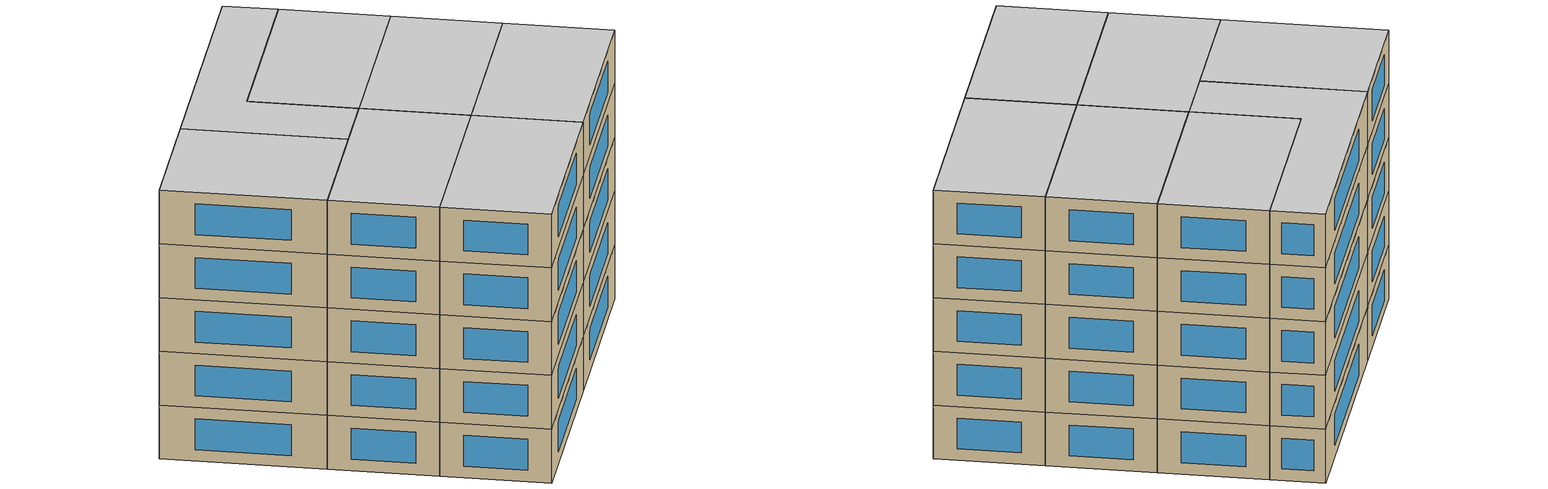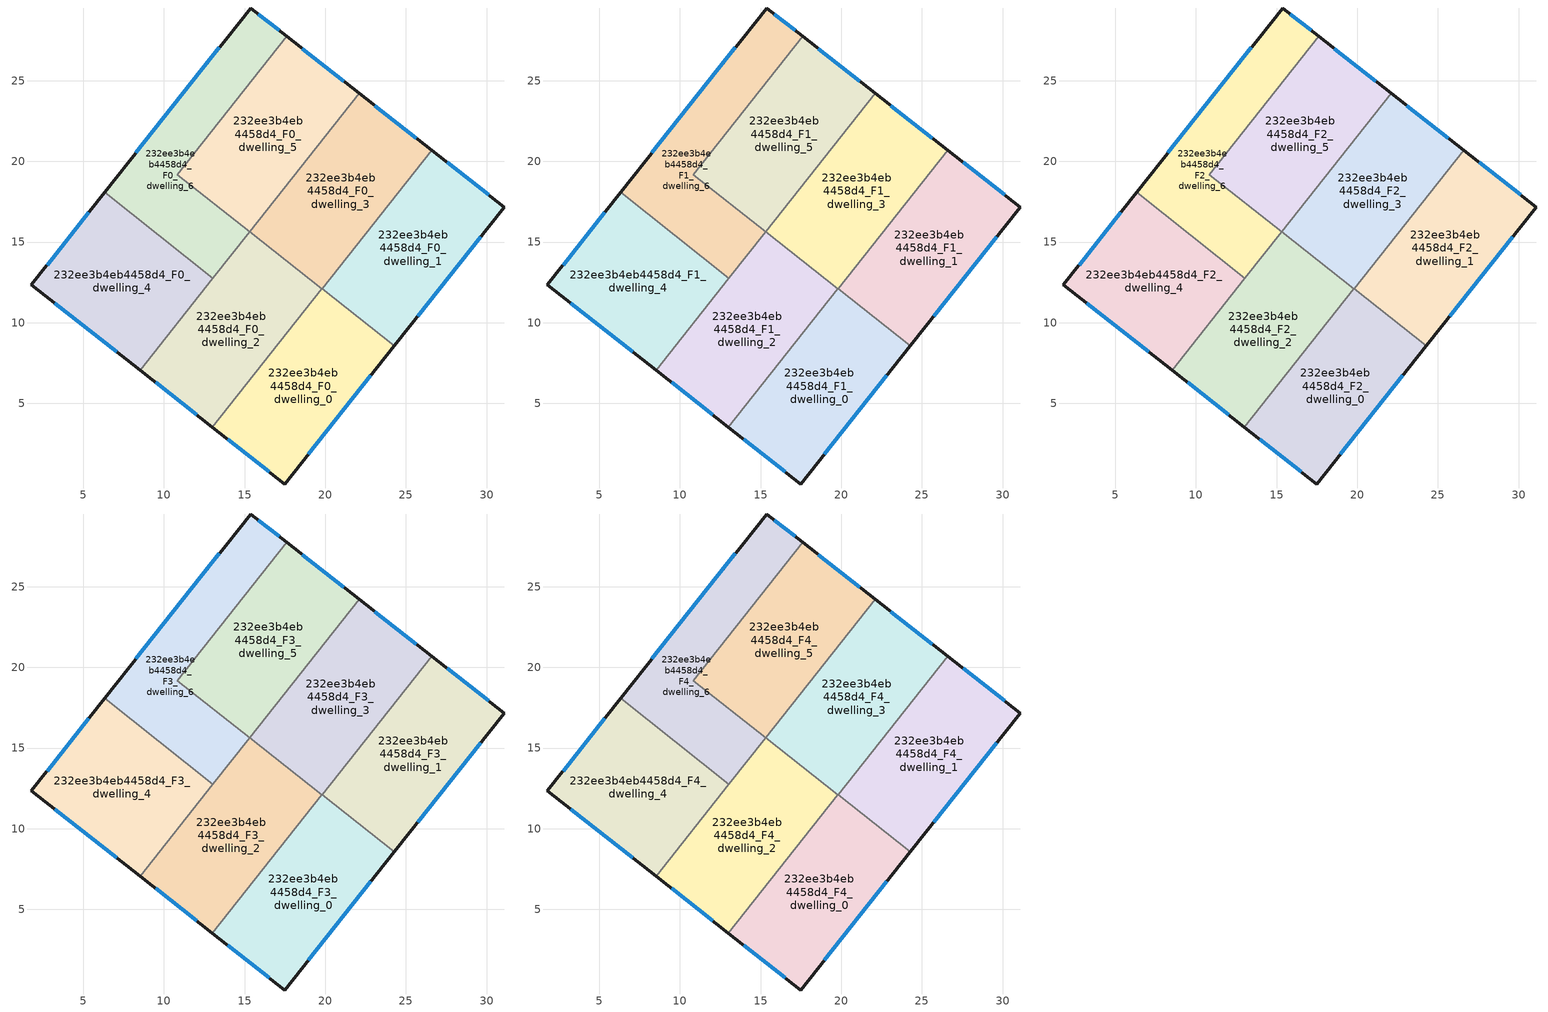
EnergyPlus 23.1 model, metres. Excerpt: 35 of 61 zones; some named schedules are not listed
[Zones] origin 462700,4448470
232ee3b4eb4458d4_F0_dwelling_0
 floor ground (EU_floor_Construction): 24.28,8.57 17.5,0 13.01,3.53 19.81,12.12 z0
 wall outside (EU_wall_Construction): 13.01,3.53 17.5,0 24.28,8.57 z0:3
 wall to 232ee3b4eb4458d4_F0_dwelling_1 (EU_wall_Construction): 24.28,8.57 19.81,12.12 z0:3
 wall to 232ee3b4eb4458d4_F0_dwelling_2 (EU_wall_Construction): 19.8,12.1 13.01,3.53 z0:3
 wall to 232ee3b4eb4458d4_F0_dwelling_3 (EU_wall_Construction): 19.81,12.12 19.8,12.1 z0:3
 window (EU_Window_Construction): 18.95,1.84 22.83,6.74 / 13.97,2.77 16.53,0.76 z0.64:2.36
232ee3b4eb4458d4_F0_dwelling_1
 floor ground (EU_floor_Construction): 31.08,17.16 24.28,8.57 19.81,12.12 26.6,20.69 z0
 wall outside (EU_wall_Construction): 24.28,8.57 31.08,17.16 26.6,20.69 z0:3
 wall to 232ee3b4eb4458d4_F0_dwelling_3 (EU_wall_Construction): 26.6,20.69 19.81,12.12 z0:3
 window (EU_Window_Construction): 25.74,10.41 29.63,15.32 / 30.12,17.92 27.56,19.93 z0.64:2.36
232ee3b4eb4458d4_F0_dwelling_2
 floor ground (EU_floor_Construction): 19.8,12.1 13.01,3.53 8.52,7.05 15.32,15.64 z0
 wall outside (EU_wall_Construction): 8.52,7.05 13.01,3.53 z0:3
 wall to 232ee3b4eb4458d4_F0_dwelling_3 (EU_wall_Construction): 19.8,12.1 15.32,15.64 z0:3
 wall to 232ee3b4eb4458d4_F0_dwelling_4 (EU_wall_Construction): 13.04,12.76 8.52,7.05 z0:3
 wall to 232ee3b4eb4458d4_F0_dwelling_6 (EU_wall_Construction): 15.31,15.63 13.04,12.76 z0:3
 wall to 232ee3b4eb4458d4_F0_dwelling_5 (EU_wall_Construction): 15.32,15.64 15.31,15.63 z0:3
 window (EU_Window_Construction): 9.48,6.3 12.05,4.28 z0.64:2.36
232ee3b4eb4458d4_F0_dwelling_3
 floor ground (EU_floor_Construction): 26.6,20.69 19.8,12.1 15.32,15.64 22.11,24.21 z0
 wall outside (EU_wall_Construction): 26.6,20.69 22.11,24.21 z0:3
 wall to 232ee3b4eb4458d4_F0_dwelling_5 (EU_wall_Construction): 22.11,24.21 15.32,15.64 z0:3
 window (EU_Window_Construction): 25.63,21.44 23.07,23.46 z0.64:2.36
232ee3b4eb4458d4_F0_dwelling_4
 floor ground (EU_floor_Construction): 13.04,12.76 8.52,7.05 1.79,12.34 6.33,18.08 z0
 wall outside (EU_wall_Construction): 6.33,18.08 1.79,12.34 8.52,7.05 z0:3
 wall to 232ee3b4eb4458d4_F0_dwelling_6 (EU_wall_Construction): 13.04,12.76 6.33,18.08 z0:3
 window (EU_Window_Construction): 5.36,16.85 2.76,13.57 / 3.23,11.21 7.08,8.19 z0.64:2.36
232ee3b4eb4458d4_F0_dwelling_5
 floor ground (EU_floor_Construction): 22.11,24.21 15.31,15.63 10.84,19.17 17.62,27.74 z0
 wall outside (EU_wall_Construction): 22.11,24.21 17.62,27.74 z0:3
 wall to 232ee3b4eb4458d4_F0_dwelling_6 (EU_wall_Construction): 17.62,27.74 10.84,19.17 15.31,15.63 z0:3
 window (EU_Window_Construction): 21.15,24.97 18.58,26.99 z0.64:2.36
232ee3b4eb4458d4_F0_dwelling_6
 floor ground (EU_floor_Construction): 17.62,27.74 10.84,19.17 15.31,15.63 13.04,12.76 6.33,18.08 15.38,29.5 z0
 wall outside (EU_wall_Construction): 17.62,27.74 15.38,29.5 6.33,18.08 z0:3
 window (EU_Window_Construction): 13.44,27.06 8.27,20.52 / 17.14,28.12 15.86,29.13 z0.64:2.36
232ee3b4eb4458d4_F1_dwelling_0
 floor to 232ee3b4eb4458d4_F0_dwelling_0 (EU_floor_Construction): 24.28,8.57 17.5,0 13.01,3.53 19.81,12.12 z3
 wall outside (EU_wall_Construction): 13.01,3.53 17.5,0 24.28,8.57 z3:6
 wall to 232ee3b4eb4458d4_F1_dwelling_1 (EU_wall_Construction): 24.28,8.57 19.81,12.12 z3:6
 wall to 232ee3b4eb4458d4_F1_dwelling_2 (EU_wall_Construction): 19.8,12.1 13.01,3.53 z3:6
 wall to 232ee3b4eb4458d4_F1_dwelling_3 (EU_wall_Construction): 19.81,12.12 19.8,12.1 z3:6
 window (EU_Window_Construction): 18.95,1.84 22.83,6.74 / 13.97,2.77 16.53,0.76 z3.64:5.36
232ee3b4eb4458d4_F1_dwelling_1
 floor to 232ee3b4eb4458d4_F0_dwelling_1 (EU_floor_Construction): 31.08,17.16 24.28,8.57 19.81,12.12 26.6,20.69 z3
 wall outside (EU_wall_Construction): 24.28,8.57 31.08,17.16 26.6,20.69 z3:6
 wall to 232ee3b4eb4458d4_F1_dwelling_3 (EU_wall_Construction): 26.6,20.69 19.81,12.12 z3:6
 window (EU_Window_Construction): 25.74,10.41 29.63,15.32 / 30.12,17.92 27.56,19.93 z3.64:5.36
232ee3b4eb4458d4_F1_dwelling_2
 floor to 232ee3b4eb4458d4_F0_dwelling_2 (EU_floor_Construction): 19.8,12.1 13.01,3.53 8.52,7.05 15.32,15.64 z3
 wall outside (EU_wall_Construction): 8.52,7.05 13.01,3.53 z3:6
 wall to 232ee3b4eb4458d4_F1_dwelling_3 (EU_wall_Construction): 19.8,12.1 15.32,15.64 z3:6
 wall to 232ee3b4eb4458d4_F1_dwelling_4 (EU_wall_Construction): 13.04,12.76 8.52,7.05 z3:6
 wall to 232ee3b4eb4458d4_F1_dwelling_6 (EU_wall_Construction): 15.31,15.63 13.04,12.76 z3:6
 wall to 232ee3b4eb4458d4_F1_dwelling_5 (EU_wall_Construction): 15.32,15.64 15.31,15.63 z3:6
 window (EU_Window_Construction): 9.48,6.3 12.05,4.28 z3.64:5.36
232ee3b4eb4458d4_F1_dwelling_3
 floor to 232ee3b4eb4458d4_F0_dwelling_3 (EU_floor_Construction): 26.6,20.69 19.8,12.1 15.32,15.64 22.11,24.21 z3
 wall outside (EU_wall_Construction): 26.6,20.69 22.11,24.21 z3:6
 wall to 232ee3b4eb4458d4_F1_dwelling_5 (EU_wall_Construction): 22.11,24.21 15.32,15.64 z3:6
 window (EU_Window_Construction): 25.63,21.44 23.07,23.46 z3.64:5.36
232ee3b4eb4458d4_F1_dwelling_4
 floor to 232ee3b4eb4458d4_F0_dwelling_4 (EU_floor_Construction): 13.04,12.76 8.52,7.05 1.79,12.34 6.33,18.08 z3
 wall outside (EU_wall_Construction): 6.33,18.08 1.79,12.34 8.52,7.05 z3:6
 wall to 232ee3b4eb4458d4_F1_dwelling_6 (EU_wall_Construction): 13.04,12.76 6.33,18.08 z3:6
 window (EU_Window_Construction): 5.36,16.85 2.76,13.57 / 3.23,11.21 7.08,8.19 z3.64:5.36
232ee3b4eb4458d4_F1_dwelling_5
 floor to 232ee3b4eb4458d4_F0_dwelling_5 (EU_floor_Construction): 22.11,24.21 15.31,15.63 10.84,19.17 17.62,27.74 z3
 wall outside (EU_wall_Construction): 22.11,24.21 17.62,27.74 z3:6
 wall to 232ee3b4eb4458d4_F1_dwelling_6 (EU_wall_Construction): 17.62,27.74 10.84,19.17 15.31,15.63 z3:6
 window (EU_Window_Construction): 21.15,24.97 18.58,26.99 z3.64:5.36
232ee3b4eb4458d4_F1_dwelling_6
 floor to 232ee3b4eb4458d4_F0_dwelling_6 (EU_floor_Construction): 17.62,27.74 10.84,19.17 15.31,15.63 13.04,12.76 6.33,18.08 15.38,29.5 z3
 wall outside (EU_wall_Construction): 17.62,27.74 15.38,29.5 6.33,18.08 z3:6
 window (EU_Window_Construction): 13.44,27.06 8.27,20.52 / 17.14,28.12 15.86,29.13 z3.64:5.36
232ee3b4eb4458d4_F2_dwelling_0
 floor to 232ee3b4eb4458d4_F1_dwelling_0 (EU_floor_Construction): 24.28,8.57 17.5,0 13.01,3.53 19.81,12.12 z6
 wall outside (EU_wall_Construction): 13.01,3.53 17.5,0 24.28,8.57 z6:9
 wall to 232ee3b4eb4458d4_F2_dwelling_1 (EU_wall_Construction): 24.28,8.57 19.81,12.12 z6:9
 wall to 232ee3b4eb4458d4_F2_dwelling_2 (EU_wall_Construction): 19.8,12.1 13.01,3.53 z6:9
 wall to 232ee3b4eb4458d4_F2_dwelling_3 (EU_wall_Construction): 19.81,12.12 19.8,12.1 z6:9
 window (EU_Window_Construction): 18.95,1.84 22.83,6.74 / 13.97,2.77 16.53,0.76 z6.64:8.36
232ee3b4eb4458d4_F2_dwelling_1
 floor to 232ee3b4eb4458d4_F1_dwelling_1 (EU_floor_Construction): 31.08,17.16 24.28,8.57 19.81,12.12 26.6,20.69 z6
 wall outside (EU_wall_Construction): 24.28,8.57 31.08,17.16 26.6,20.69 z6:9
 wall to 232ee3b4eb4458d4_F2_dwelling_3 (EU_wall_Construction): 26.6,20.69 19.81,12.12 z6:9
 window (EU_Window_Construction): 25.74,10.41 29.63,15.32 / 30.12,17.92 27.56,19.93 z6.64:8.36
232ee3b4eb4458d4_F2_dwelling_2
 floor to 232ee3b4eb4458d4_F1_dwelling_2 (EU_floor_Construction): 19.8,12.1 13.01,3.53 8.52,7.05 15.32,15.64 z6
 wall outside (EU_wall_Construction): 8.52,7.05 13.01,3.53 z6:9
 wall to 232ee3b4eb4458d4_F2_dwelling_3 (EU_wall_Construction): 19.8,12.1 15.32,15.64 z6:9
 wall to 232ee3b4eb4458d4_F2_dwelling_4 (EU_wall_Construction): 13.04,12.76 8.52,7.05 z6:9
 wall to 232ee3b4eb4458d4_F2_dwelling_6 (EU_wall_Construction): 15.31,15.63 13.04,12.76 z6:9
 wall to 232ee3b4eb4458d4_F2_dwelling_5 (EU_wall_Construction): 15.32,15.64 15.31,15.63 z6:9
 window (EU_Window_Construction): 9.48,6.3 12.05,4.28 z6.64:8.36
232ee3b4eb4458d4_F2_dwelling_3
 floor to 232ee3b4eb4458d4_F1_dwelling_3 (EU_floor_Construction): 26.6,20.69 19.8,12.1 15.32,15.64 22.11,24.21 z6
 wall outside (EU_wall_Construction): 26.6,20.69 22.11,24.21 z6:9
 wall to 232ee3b4eb4458d4_F2_dwelling_5 (EU_wall_Construction): 22.11,24.21 15.32,15.64 z6:9
 window (EU_Window_Construction): 25.63,21.44 23.07,23.46 z6.64:8.36
232ee3b4eb4458d4_F2_dwelling_4
 floor to 232ee3b4eb4458d4_F1_dwelling_4 (EU_floor_Construction): 13.04,12.76 8.52,7.05 1.79,12.34 6.33,18.08 z6
 wall outside (EU_wall_Construction): 6.33,18.08 1.79,12.34 8.52,7.05 z6:9
 wall to 232ee3b4eb4458d4_F2_dwelling_6 (EU_wall_Construction): 13.04,12.76 6.33,18.08 z6:9
 window (EU_Window_Construction): 5.36,16.85 2.76,13.57 / 3.23,11.21 7.08,8.19 z6.64:8.36
232ee3b4eb4458d4_F2_dwelling_5
 floor to 232ee3b4eb4458d4_F1_dwelling_5 (EU_floor_Construction): 22.11,24.21 15.31,15.63 10.84,19.17 17.62,27.74 z6
 wall outside (EU_wall_Construction): 22.11,24.21 17.62,27.74 z6:9
 wall to 232ee3b4eb4458d4_F2_dwelling_6 (EU_wall_Construction): 17.62,27.74 10.84,19.17 15.31,15.63 z6:9
 window (EU_Window_Construction): 21.15,24.97 18.58,26.99 z6.64:8.36
232ee3b4eb4458d4_F2_dwelling_6
 floor to 232ee3b4eb4458d4_F1_dwelling_6 (EU_floor_Construction): 17.62,27.74 10.84,19.17 15.31,15.63 13.04,12.76 6.33,18.08 15.38,29.5 z6
 wall outside (EU_wall_Construction): 17.62,27.74 15.38,29.5 6.33,18.08 z6:9
 window (EU_Window_Construction): 13.44,27.06 8.27,20.52 / 17.14,28.12 15.86,29.13 z6.64:8.36
232ee3b4eb4458d4_F3_dwelling_0
 floor to 232ee3b4eb4458d4_F2_dwelling_0 (EU_floor_Construction): 24.28,8.57 17.5,0 13.01,3.53 19.81,12.12 z9
 wall outside (EU_wall_Construction): 13.01,3.53 17.5,0 24.28,8.57 z9:12
 wall to 232ee3b4eb4458d4_F3_dwelling_1 (EU_wall_Construction): 24.28,8.57 19.81,12.12 z9:12
 wall to 232ee3b4eb4458d4_F3_dwelling_2 (EU_wall_Construction): 19.8,12.1 13.01,3.53 z9:12
 wall to 232ee3b4eb4458d4_F3_dwelling_3 (EU_wall_Construction): 19.81,12.12 19.8,12.1 z9:12
 window (EU_Window_Construction): 18.95,1.84 22.83,6.74 / 13.97,2.77 16.53,0.76 z9.64:11.36
232ee3b4eb4458d4_F3_dwelling_1
 floor to 232ee3b4eb4458d4_F2_dwelling_1 (EU_floor_Construction): 31.08,17.16 24.28,8.57 19.81,12.12 26.6,20.69 z9
 wall outside (EU_wall_Construction): 24.28,8.57 31.08,17.16 26.6,20.69 z9:12
 wall to 232ee3b4eb4458d4_F3_dwelling_3 (EU_wall_Construction): 26.6,20.69 19.81,12.12 z9:12
 window (EU_Window_Construction): 25.74,10.41 29.63,15.32 / 30.12,17.92 27.56,19.93 z9.64:11.36
232ee3b4eb4458d4_F3_dwelling_2
 floor to 232ee3b4eb4458d4_F2_dwelling_2 (EU_floor_Construction): 19.8,12.1 13.01,3.53 8.52,7.05 15.32,15.64 z9
 wall outside (EU_wall_Construction): 8.52,7.05 13.01,3.53 z9:12
 wall to 232ee3b4eb4458d4_F3_dwelling_3 (EU_wall_Construction): 19.8,12.1 15.32,15.64 z9:12
 wall to 232ee3b4eb4458d4_F3_dwelling_4 (EU_wall_Construction): 13.04,12.76 8.52,7.05 z9:12
 wall to 232ee3b4eb4458d4_F3_dwelling_6 (EU_wall_Construction): 15.31,15.63 13.04,12.76 z9:12
 wall to 232ee3b4eb4458d4_F3_dwelling_5 (EU_wall_Construction): 15.32,15.64 15.31,15.63 z9:12
 window (EU_Window_Construction): 9.48,6.3 12.05,4.28 z9.64:11.36
232ee3b4eb4458d4_F3_dwelling_3
 floor to 232ee3b4eb4458d4_F2_dwelling_3 (EU_floor_Construction): 26.6,20.69 19.8,12.1 15.32,15.64 22.11,24.21 z9
 wall outside (EU_wall_Construction): 26.6,20.69 22.11,24.21 z9:12
 wall to 232ee3b4eb4458d4_F3_dwelling_5 (EU_wall_Construction): 22.11,24.21 15.32,15.64 z9:12
 window (EU_Window_Construction): 25.63,21.44 23.07,23.46 z9.64:11.36
232ee3b4eb4458d4_F3_dwelling_4
 floor to 232ee3b4eb4458d4_F2_dwelling_4 (EU_floor_Construction): 13.04,12.76 8.52,7.05 1.79,12.34 6.33,18.08 z9
 wall outside (EU_wall_Construction): 6.33,18.08 1.79,12.34 8.52,7.05 z9:12
 wall to 232ee3b4eb4458d4_F3_dwelling_6 (EU_wall_Construction): 13.04,12.76 6.33,18.08 z9:12
 window (EU_Window_Construction): 5.36,16.85 2.76,13.57 / 3.23,11.21 7.08,8.19 z9.64:11.36
232ee3b4eb4458d4_F3_dwelling_5
 floor to 232ee3b4eb4458d4_F2_dwelling_5 (EU_floor_Construction): 22.11,24.21 15.31,15.63 10.84,19.17 17.62,27.74 z9
 wall outside (EU_wall_Construction): 22.11,24.21 17.62,27.74 z9:12
 wall to 232ee3b4eb4458d4_F3_dwelling_6 (EU_wall_Construction): 17.62,27.74 10.84,19.17 15.31,15.63 z9:12
 window (EU_Window_Construction): 21.15,24.97 18.58,26.99 z9.64:11.36
232ee3b4eb4458d4_F3_dwelling_6
 floor to 232ee3b4eb4458d4_F2_dwelling_6 (EU_floor_Construction): 17.62,27.74 10.84,19.17 15.31,15.63 13.04,12.76 6.33,18.08 15.38,29.5 z9
 wall outside (EU_wall_Construction): 17.62,27.74 15.38,29.5 6.33,18.08 z9:12
 window (EU_Window_Construction): 13.44,27.06 8.27,20.52 / 17.14,28.12 15.86,29.13 z9.64:11.36
232ee3b4eb4458d4_F4_dwelling_0
 floor to 232ee3b4eb4458d4_F3_dwelling_0 (EU_floor_Construction): 24.28,8.57 17.5,0 13.01,3.53 19.81,12.12 z12
 wall outside (EU_wall_Construction): 13.01,3.53 17.5,0 24.28,8.57 z12:15
 wall to 232ee3b4eb4458d4_F4_dwelling_1 (EU_wall_Construction): 24.28,8.57 19.81,12.12 z12:15
 wall to 232ee3b4eb4458d4_F4_dwelling_2 (EU_wall_Construction): 19.8,12.1 13.01,3.53 z12:15
 wall to 232ee3b4eb4458d4_F4_dwelling_3 (EU_wall_Construction): 19.81,12.12 19.8,12.1 z12:15
 window (EU_Window_Construction): 18.95,1.84 22.83,6.74 / 13.97,2.77 16.53,0.76 z12.64:14.36
 ceiling to 232ee3b4eb4458d4_F5_dwelling_0 (EU_floor_Construction): 17.5,0 24.28,8.57 19.81,12.12 13.01,3.53 z15
232ee3b4eb4458d4_F4_dwelling_1
 floor to 232ee3b4eb4458d4_F3_dwelling_1 (EU_floor_Construction): 31.08,17.16 24.28,8.57 19.81,12.12 26.6,20.69 z12
 wall outside (EU_wall_Construction): 24.28,8.57 31.08,17.16 26.6,20.69 z12:15
 wall to 232ee3b4eb4458d4_F4_dwelling_3 (EU_wall_Construction): 26.6,20.69 19.81,12.12 z12:15
 window (EU_Window_Construction): 25.74,10.41 29.63,15.32 / 30.12,17.92 27.56,19.93 z12.64:14.36
 ceiling to 232ee3b4eb4458d4_F5_dwelling_1 (EU_floor_Construction): 24.28,8.57 31.08,17.16 26.6,20.69 19.81,12.12 z15
232ee3b4eb4458d4_F4_dwelling_2
 floor to 232ee3b4eb4458d4_F3_dwelling_2 (EU_floor_Construction): 19.8,12.1 13.01,3.53 8.52,7.05 15.32,15.64 z12
 wall outside (EU_wall_Construction): 8.52,7.05 13.01,3.53 z12:15
 wall to 232ee3b4eb4458d4_F4_dwelling_3 (EU_wall_Construction): 19.8,12.1 15.32,15.64 z12:15
 wall to 232ee3b4eb4458d4_F4_dwelling_4 (EU_wall_Construction): 13.04,12.76 8.52,7.05 z12:15
 wall to 232ee3b4eb4458d4_F4_dwelling_6 (EU_wall_Construction): 15.31,15.63 13.04,12.76 z12:15
 wall to 232ee3b4eb4458d4_F4_dwelling_5 (EU_wall_Construction): 15.32,15.64 15.31,15.63 z12:15
 window (EU_Window_Construction): 9.48,6.3 12.05,4.28 z12.64:14.36
 ceiling to 232ee3b4eb4458d4_F5_dwelling_2 (EU_floor_Construction): 13.01,3.53 19.8,12.1 15.32,15.64 8.52,7.05 z15
232ee3b4eb4458d4_F4_dwelling_3
 floor to 232ee3b4eb4458d4_F3_dwelling_3 (EU_floor_Construction): 26.6,20.69 19.8,12.1 15.32,15.64 22.11,24.21 z12
 wall outside (EU_wall_Construction): 26.6,20.69 22.11,24.21 z12:15
 wall to 232ee3b4eb4458d4_F4_dwelling_5 (EU_wall_Construction): 22.11,24.21 15.32,15.64 z12:15
 window (EU_Window_Construction): 25.63,21.44 23.07,23.46 z12.64:14.36
 ceiling to 232ee3b4eb4458d4_F5_dwelling_3 (EU_floor_Construction): 19.8,12.1 26.6,20.69 22.11,24.21 15.32,15.64 z15
232ee3b4eb4458d4_F4_dwelling_4
 floor to 232ee3b4eb4458d4_F3_dwelling_4 (EU_floor_Construction): 13.04,12.76 8.52,7.05 1.79,12.34 6.33,18.08 z12
 wall outside (EU_wall_Construction): 6.33,18.08 1.79,12.34 8.52,7.05 z12:15
 wall to 232ee3b4eb4458d4_F4_dwelling_6 (EU_wall_Construction): 13.04,12.76 6.33,18.08 z12:15
 window (EU_Window_Construction): 5.36,16.85 2.76,13.57 / 3.23,11.21 7.08,8.19 z12.64:14.36
 ceiling to 232ee3b4eb4458d4_F5_dwelling_4 (EU_floor_Construction): 8.52,7.05 13.04,12.76 6.33,18.08 1.79,12.34 z15
232ee3b4eb4458d4_F4_dwelling_5
 floor to 232ee3b4eb4458d4_F3_dwelling_5 (EU_floor_Construction): 22.11,24.21 15.31,15.63 10.84,19.17 17.62,27.74 z12
 wall outside (EU_wall_Construction): 22.11,24.21 17.62,27.74 z12:15
 wall to 232ee3b4eb4458d4_F4_dwelling_6 (EU_wall_Construction): 17.62,27.74 10.84,19.17 15.31,15.63 z12:15
 window (EU_Window_Construction): 21.15,24.97 18.58,26.99 z12.64:14.36
 ceiling to 232ee3b4eb4458d4_F5_dwelling_5 (EU_floor_Construction): 15.31,15.63 22.11,24.21 17.62,27.74 10.84,19.17 z15
232ee3b4eb4458d4_F4_dwelling_6
 floor to 232ee3b4eb4458d4_F3_dwelling_6 (EU_floor_Construction): 17.62,27.74 10.84,19.17 15.31,15.63 13.04,12.76 6.33,18.08 15.38,29.5 z12
 wall outside (EU_wall_Construction): 17.62,27.74 15.38,29.5 6.33,18.08 z12:15
 window (EU_Window_Construction): 13.44,27.06 8.27,20.52 / 17.14,28.12 15.86,29.13 z12.64:14.36
 ceiling to 232ee3b4eb4458d4_F5_dwelling_6 (EU_floor_Construction): 15.31,15.63 10.84,19.17 17.62,27.74 15.38,29.5 6.33,18.08 13.04,12.76 z15
[Building]
EU S2 Campaign: North Axis=0; Terrain=City; Solar Distribution=FullExterior
[Site:Location]
Yerevan-Zvartnots.Intl.AP: Latitude=40.15; Longitude=44.383; Time Zone=4; Elevation=854
[SizingPeriod:WeatherFileDays]
AnnualSizingPeriod: Begin Month=1; Begin Day of Month=1; End Month=12; End Day of Month=31; Day of Week for Start Day=Monday; Use Weather File Daylight Saving Period=No; Use Weather File Rain and Snow Indicators=No
[MATERIAL]
EU_InternalMass_Material: Roughness=MediumRough; Thickness=0.1; Conductivity=1; Density=1800; Specific Heat=900; Thermal Absorptance=0.9; Solar Absorptance=0.7; Visible Absorptance=0.7
[MATERIAL:NOMASS] Roughness=MediumRough; Thermal Absorptance=0.9; Solar Absorptance=0.7; Visible Absorptance=0.7
Name | Thermal Resistance
EU_wall_NoMass | 1.05043
EU_floor_NoMass | 0.478065
[WINDOWMATERIAL:SIMPLEGLAZINGSYSTEM]
EU_Window_SimpleGlazing: UFactor=2.5566; Solar Heat Gain Coefficient=0.75; Visible Transmittance=0.75
[CONSTRUCTION]
EU_wall_Construction: EU_wall_NoMass
EU_floor_Construction: EU_floor_NoMass
EU_Window_Construction: EU_Window_SimpleGlazing
EU_InternalMass_Construction: EU_InternalMass_Material
[ZONE] Type=1; Multiplier=1; Ceiling Height=autocalculate; Floor Area=autocalculate; Part of Total Floor Area=Yes
Name | Volume
232ee3b4eb4458d4_F0_dwelling_0; 232ee3b4eb4458d4_F1_dwelling_0; 232ee3b4eb4458d4_F2_dwelling_0; 232ee3b4eb4458d4_F3_dwelling_0; 232ee3b4eb4458d4_F4_dwelling_0 | 187.353
232ee3b4eb4458d4_F0_dwelling_1; 232ee3b4eb4458d4_F1_dwelling_1; 232ee3b4eb4458d4_F2_dwelling_1; 232ee3b4eb4458d4_F3_dwelling_1; 232ee3b4eb4458d4_F4_dwelling_1; 232ee3b4eb4458d4_F0_dwelling_5; 232ee3b4eb4458d4_F1_dwelling_5; 232ee3b4eb4458d4_F2_dwelling_5; 232ee3b4eb4458d4_F3_dwelling_5; 232ee3b4eb4458d4_F4_dwelling_5 | 187.352
232ee3b4eb4458d4_F0_dwelling_2; 232ee3b4eb4458d4_F1_dwelling_2; 232ee3b4eb4458d4_F2_dwelling_2; 232ee3b4eb4458d4_F3_dwelling_2; 232ee3b4eb4458d4_F4_dwelling_2 | 187.373
232ee3b4eb4458d4_F0_dwelling_3; 232ee3b4eb4458d4_F1_dwelling_3; 232ee3b4eb4458d4_F2_dwelling_3; 232ee3b4eb4458d4_F3_dwelling_3; 232ee3b4eb4458d4_F4_dwelling_3; 232ee3b4eb4458d4_F0_dwelling_4; 232ee3b4eb4458d4_F1_dwelling_4; 232ee3b4eb4458d4_F2_dwelling_4; 232ee3b4eb4458d4_F3_dwelling_4; 232ee3b4eb4458d4_F4_dwelling_4 | 187.374
232ee3b4eb4458d4_F0_dwelling_6; 232ee3b4eb4458d4_F1_dwelling_6; 232ee3b4eb4458d4_F2_dwelling_6; 232ee3b4eb4458d4_F3_dwelling_6; 232ee3b4eb4458d4_F4_dwelling_6 | 187.371
[INTERNALMASS] Construction=EU_InternalMass_Construction
Name | Zone or ZoneList | Surface Area
232ee3b4eb4458d4_F0_dwelling_0_EU_InternalMass | 232ee3b4eb4458d4_F0_dwelling_0 | 62.4518
232ee3b4eb4458d4_F0_dwelling_1_EU_InternalMass | 232ee3b4eb4458d4_F0_dwelling_1 | 62.45
232ee3b4eb4458d4_F0_dwelling_2_EU_InternalMass | 232ee3b4eb4458d4_F0_dwelling_2 | 62.4597
232ee3b4eb4458d4_F0_dwelling_3_EU_InternalMass | 232ee3b4eb4458d4_F0_dwelling_3 | 62.4557
232ee3b4eb4458d4_F0_dwelling_4_EU_InternalMass | 232ee3b4eb4458d4_F0_dwelling_4 | 62.458
232ee3b4eb4458d4_F0_dwelling_5_EU_InternalMass | 232ee3b4eb4458d4_F0_dwelling_5 | 62.45
232ee3b4eb4458d4_F0_dwelling_6_EU_InternalMass | 232ee3b4eb4458d4_F0_dwelling_6 | 62.457
232ee3b4eb4458d4_F1_dwelling_0_EU_InternalMass | 232ee3b4eb4458d4_F1_dwelling_0 | 62.4518
232ee3b4eb4458d4_F1_dwelling_1_EU_InternalMass | 232ee3b4eb4458d4_F1_dwelling_1 | 62.45
232ee3b4eb4458d4_F1_dwelling_2_EU_InternalMass | 232ee3b4eb4458d4_F1_dwelling_2 | 62.4597
232ee3b4eb4458d4_F1_dwelling_3_EU_InternalMass | 232ee3b4eb4458d4_F1_dwelling_3 | 62.4557
232ee3b4eb4458d4_F1_dwelling_4_EU_InternalMass | 232ee3b4eb4458d4_F1_dwelling_4 | 62.458
232ee3b4eb4458d4_F1_dwelling_5_EU_InternalMass | 232ee3b4eb4458d4_F1_dwelling_5 | 62.45
232ee3b4eb4458d4_F1_dwelling_6_EU_InternalMass | 232ee3b4eb4458d4_F1_dwelling_6 | 62.457
232ee3b4eb4458d4_F2_dwelling_0_EU_InternalMass | 232ee3b4eb4458d4_F2_dwelling_0 | 62.4518
232ee3b4eb4458d4_F2_dwelling_1_EU_InternalMass | 232ee3b4eb4458d4_F2_dwelling_1 | 62.45
232ee3b4eb4458d4_F2_dwelling_2_EU_InternalMass | 232ee3b4eb4458d4_F2_dwelling_2 | 62.4597
232ee3b4eb4458d4_F2_dwelling_3_EU_InternalMass | 232ee3b4eb4458d4_F2_dwelling_3 | 62.4557
232ee3b4eb4458d4_F2_dwelling_4_EU_InternalMass | 232ee3b4eb4458d4_F2_dwelling_4 | 62.458
232ee3b4eb4458d4_F2_dwelling_5_EU_InternalMass | 232ee3b4eb4458d4_F2_dwelling_5 | 62.45
232ee3b4eb4458d4_F2_dwelling_6_EU_InternalMass | 232ee3b4eb4458d4_F2_dwelling_6 | 62.457
232ee3b4eb4458d4_F3_dwelling_0_EU_InternalMass | 232ee3b4eb4458d4_F3_dwelling_0 | 62.4518
232ee3b4eb4458d4_F3_dwelling_1_EU_InternalMass | 232ee3b4eb4458d4_F3_dwelling_1 | 62.45
232ee3b4eb4458d4_F3_dwelling_2_EU_InternalMass | 232ee3b4eb4458d4_F3_dwelling_2 | 62.4597
232ee3b4eb4458d4_F3_dwelling_3_EU_InternalMass | 232ee3b4eb4458d4_F3_dwelling_3 | 62.4557
232ee3b4eb4458d4_F3_dwelling_4_EU_InternalMass | 232ee3b4eb4458d4_F3_dwelling_4 | 62.458
232ee3b4eb4458d4_F3_dwelling_5_EU_InternalMass | 232ee3b4eb4458d4_F3_dwelling_5 | 62.45
232ee3b4eb4458d4_F3_dwelling_6_EU_InternalMass | 232ee3b4eb4458d4_F3_dwelling_6 | 62.457
232ee3b4eb4458d4_F4_dwelling_0_EU_InternalMass | 232ee3b4eb4458d4_F4_dwelling_0 | 62.4518
232ee3b4eb4458d4_F4_dwelling_1_EU_InternalMass | 232ee3b4eb4458d4_F4_dwelling_1 | 62.45
232ee3b4eb4458d4_F4_dwelling_2_EU_InternalMass | 232ee3b4eb4458d4_F4_dwelling_2 | 62.4597
232ee3b4eb4458d4_F4_dwelling_3_EU_InternalMass | 232ee3b4eb4458d4_F4_dwelling_3 | 62.4557
232ee3b4eb4458d4_F4_dwelling_4_EU_InternalMass | 232ee3b4eb4458d4_F4_dwelling_4 | 62.458
232ee3b4eb4458d4_F4_dwelling_5_EU_InternalMass | 232ee3b4eb4458d4_F4_dwelling_5 | 62.45
232ee3b4eb4458d4_F4_dwelling_6_EU_InternalMass | 232ee3b4eb4458d4_F4_dwelling_6 | 62.457
[OTHEREQUIPMENT] Fuel Type=Electricity; Design Level Calculation Method=Watts/Area; Power per Zone Floor Area=1; Fraction Latent=0; Fraction Radiant=0; Fraction Lost=0; Carbon Dioxide Generation Rate=0; EndUse Subcategory=EU_Step8_InternalGains
Name | Zone or ZoneList or Space or SpaceList | Schedule
EU_Step8_InternalGain_232ee3b4eb4458d4_F0_dwelling_0_f000 | 232ee3b4eb4458d4_F0_dwelling_0 | EU_Step8_GainSchedule_232ee3b4eb4458d4_F0_dwelling_0_f000
EU_Step8_InternalGain_232ee3b4eb4458d4_F0_dwelling_1_f000 | 232ee3b4eb4458d4_F0_dwelling_1 | EU_Step8_GainSchedule_232ee3b4eb4458d4_F0_dwelling_1_f000
EU_Step8_InternalGain_232ee3b4eb4458d4_F0_dwelling_2_f000 | 232ee3b4eb4458d4_F0_dwelling_2 | EU_Step8_GainSchedule_232ee3b4eb4458d4_F0_dwelling_2_f000
EU_Step8_InternalGain_232ee3b4eb4458d4_F0_dwelling_3_f000 | 232ee3b4eb4458d4_F0_dwelling_3 | EU_Step8_GainSchedule_232ee3b4eb4458d4_F0_dwelling_3_f000
EU_Step8_InternalGain_232ee3b4eb4458d4_F0_dwelling_4_f000 | 232ee3b4eb4458d4_F0_dwelling_4 | EU_Step8_GainSchedule_232ee3b4eb4458d4_F0_dwelling_4_f000
EU_Step8_InternalGain_232ee3b4eb4458d4_F0_dwelling_5_f000 | 232ee3b4eb4458d4_F0_dwelling_5 | EU_Step8_GainSchedule_232ee3b4eb4458d4_F0_dwelling_5_f000
EU_Step8_InternalGain_232ee3b4eb4458d4_F0_dwelling_6_f000 | 232ee3b4eb4458d4_F0_dwelling_6 | EU_Step8_GainSchedule_232ee3b4eb4458d4_F0_dwelling_6_f000
EU_Step8_InternalGain_232ee3b4eb4458d4_F1_dwelling_0_f000 | 232ee3b4eb4458d4_F1_dwelling_0 | EU_Step8_GainSchedule_232ee3b4eb4458d4_F1_dwelling_0_f000
EU_Step8_InternalGain_232ee3b4eb4458d4_F1_dwelling_1_f000 | 232ee3b4eb4458d4_F1_dwelling_1 | EU_Step8_GainSchedule_232ee3b4eb4458d4_F1_dwelling_1_f000
EU_Step8_InternalGain_232ee3b4eb4458d4_F1_dwelling_2_f000 | 232ee3b4eb4458d4_F1_dwelling_2 | EU_Step8_GainSchedule_232ee3b4eb4458d4_F1_dwelling_2_f000
EU_Step8_InternalGain_232ee3b4eb4458d4_F1_dwelling_3_f000 | 232ee3b4eb4458d4_F1_dwelling_3 | EU_Step8_GainSchedule_232ee3b4eb4458d4_F1_dwelling_3_f000
EU_Step8_InternalGain_232ee3b4eb4458d4_F1_dwelling_4_f000 | 232ee3b4eb4458d4_F1_dwelling_4 | EU_Step8_GainSchedule_232ee3b4eb4458d4_F1_dwelling_4_f000
EU_Step8_InternalGain_232ee3b4eb4458d4_F1_dwelling_5_f000 | 232ee3b4eb4458d4_F1_dwelling_5 | EU_Step8_GainSchedule_232ee3b4eb4458d4_F1_dwelling_5_f000
EU_Step8_InternalGain_232ee3b4eb4458d4_F1_dwelling_6_f000 | 232ee3b4eb4458d4_F1_dwelling_6 | EU_Step8_GainSchedule_232ee3b4eb4458d4_F1_dwelling_6_f000
EU_Step8_InternalGain_232ee3b4eb4458d4_F2_dwelling_0_f000 | 232ee3b4eb4458d4_F2_dwelling_0 | EU_Step8_GainSchedule_232ee3b4eb4458d4_F2_dwelling_0_f000
EU_Step8_InternalGain_232ee3b4eb4458d4_F2_dwelling_1_f000 | 232ee3b4eb4458d4_F2_dwelling_1 | EU_Step8_GainSchedule_232ee3b4eb4458d4_F2_dwelling_1_f000
EU_Step8_InternalGain_232ee3b4eb4458d4_F2_dwelling_2_f000 | 232ee3b4eb4458d4_F2_dwelling_2 | EU_Step8_GainSchedule_232ee3b4eb4458d4_F2_dwelling_2_f000
EU_Step8_InternalGain_232ee3b4eb4458d4_F2_dwelling_3_f000 | 232ee3b4eb4458d4_F2_dwelling_3 | EU_Step8_GainSchedule_232ee3b4eb4458d4_F2_dwelling_3_f000
EU_Step8_InternalGain_232ee3b4eb4458d4_F2_dwelling_4_f000 | 232ee3b4eb4458d4_F2_dwelling_4 | EU_Step8_GainSchedule_232ee3b4eb4458d4_F2_dwelling_4_f000
EU_Step8_InternalGain_232ee3b4eb4458d4_F2_dwelling_5_f000 | 232ee3b4eb4458d4_F2_dwelling_5 | EU_Step8_GainSchedule_232ee3b4eb4458d4_F2_dwelling_5_f000
EU_Step8_InternalGain_232ee3b4eb4458d4_F2_dwelling_6_f000 | 232ee3b4eb4458d4_F2_dwelling_6 | EU_Step8_GainSchedule_232ee3b4eb4458d4_F2_dwelling_6_f000
EU_Step8_InternalGain_232ee3b4eb4458d4_F3_dwelling_0_f000 | 232ee3b4eb4458d4_F3_dwelling_0 | EU_Step8_GainSchedule_232ee3b4eb4458d4_F3_dwelling_0_f000
EU_Step8_InternalGain_232ee3b4eb4458d4_F3_dwelling_1_f000 | 232ee3b4eb4458d4_F3_dwelling_1 | EU_Step8_GainSchedule_232ee3b4eb4458d4_F3_dwelling_1_f000
EU_Step8_InternalGain_232ee3b4eb4458d4_F3_dwelling_2_f000 | 232ee3b4eb4458d4_F3_dwelling_2 | EU_Step8_GainSchedule_232ee3b4eb4458d4_F3_dwelling_2_f000
EU_Step8_InternalGain_232ee3b4eb4458d4_F3_dwelling_3_f000 | 232ee3b4eb4458d4_F3_dwelling_3 | EU_Step8_GainSchedule_232ee3b4eb4458d4_F3_dwelling_3_f000
EU_Step8_InternalGain_232ee3b4eb4458d4_F3_dwelling_4_f000 | 232ee3b4eb4458d4_F3_dwelling_4 | EU_Step8_GainSchedule_232ee3b4eb4458d4_F3_dwelling_4_f000
EU_Step8_InternalGain_232ee3b4eb4458d4_F3_dwelling_5_f000 | 232ee3b4eb4458d4_F3_dwelling_5 | EU_Step8_GainSchedule_232ee3b4eb4458d4_F3_dwelling_5_f000
EU_Step8_InternalGain_232ee3b4eb4458d4_F3_dwelling_6_f000 | 232ee3b4eb4458d4_F3_dwelling_6 | EU_Step8_GainSchedule_232ee3b4eb4458d4_F3_dwelling_6_f000
EU_Step8_InternalGain_232ee3b4eb4458d4_F4_dwelling_0_f000 | 232ee3b4eb4458d4_F4_dwelling_0 | EU_Step8_GainSchedule_232ee3b4eb4458d4_F4_dwelling_0_f000
EU_Step8_InternalGain_232ee3b4eb4458d4_F4_dwelling_1_f000 | 232ee3b4eb4458d4_F4_dwelling_1 | EU_Step8_GainSchedule_232ee3b4eb4458d4_F4_dwelling_1_f000
EU_Step8_InternalGain_232ee3b4eb4458d4_F4_dwelling_2_f000 | 232ee3b4eb4458d4_F4_dwelling_2 | EU_Step8_GainSchedule_232ee3b4eb4458d4_F4_dwelling_2_f000
EU_Step8_InternalGain_232ee3b4eb4458d4_F4_dwelling_3_f000 | 232ee3b4eb4458d4_F4_dwelling_3 | EU_Step8_GainSchedule_232ee3b4eb4458d4_F4_dwelling_3_f000
EU_Step8_InternalGain_232ee3b4eb4458d4_F4_dwelling_4_f000 | 232ee3b4eb4458d4_F4_dwelling_4 | EU_Step8_GainSchedule_232ee3b4eb4458d4_F4_dwelling_4_f000
EU_Step8_InternalGain_232ee3b4eb4458d4_F4_dwelling_5_f000 | 232ee3b4eb4458d4_F4_dwelling_5 | EU_Step8_GainSchedule_232ee3b4eb4458d4_F4_dwelling_5_f000
EU_Step8_InternalGain_232ee3b4eb4458d4_F4_dwelling_6_f000 | 232ee3b4eb4458d4_F4_dwelling_6 | EU_Step8_GainSchedule_232ee3b4eb4458d4_F4_dwelling_6_f000
[ZONEVENTILATION:DESIGNFLOWRATE] Schedule=EU_AlwaysOn; Design Flow Rate Calculation Method=AirChanges/Hour; Air Changes per Hour=0.557805; Ventilation Type=Natural; Fan Pressure Rise=0; Fan Total Efficiency=1; Constant Term Coefficient=1; Temperature Term Coefficient=0; Velocity Term Coefficient=0; Velocity Squared Term Coefficient=0; Minimum Indoor Temperature=-100; Maximum Indoor Temperature=100; Delta Temperature=-100; Minimum Outdoor Temperature=-100; Maximum Outdoor Temperature=100; Maximum Wind Speed=40
Name | Zone or ZoneList or Space or SpaceList
EU_ConstantAir_232ee3b4eb4458d4_F0_dwelling_0 | 232ee3b4eb4458d4_F0_dwelling_0
EU_ConstantAir_232ee3b4eb4458d4_F0_dwelling_1 | 232ee3b4eb4458d4_F0_dwelling_1
EU_ConstantAir_232ee3b4eb4458d4_F0_dwelling_2 | 232ee3b4eb4458d4_F0_dwelling_2
EU_ConstantAir_232ee3b4eb4458d4_F0_dwelling_3 | 232ee3b4eb4458d4_F0_dwelling_3
EU_ConstantAir_232ee3b4eb4458d4_F0_dwelling_4 | 232ee3b4eb4458d4_F0_dwelling_4
EU_ConstantAir_232ee3b4eb4458d4_F0_dwelling_5 | 232ee3b4eb4458d4_F0_dwelling_5
EU_ConstantAir_232ee3b4eb4458d4_F0_dwelling_6 | 232ee3b4eb4458d4_F0_dwelling_6
EU_ConstantAir_232ee3b4eb4458d4_F1_dwelling_0 | 232ee3b4eb4458d4_F1_dwelling_0
EU_ConstantAir_232ee3b4eb4458d4_F1_dwelling_1 | 232ee3b4eb4458d4_F1_dwelling_1
EU_ConstantAir_232ee3b4eb4458d4_F1_dwelling_2 | 232ee3b4eb4458d4_F1_dwelling_2
EU_ConstantAir_232ee3b4eb4458d4_F1_dwelling_3 | 232ee3b4eb4458d4_F1_dwelling_3
EU_ConstantAir_232ee3b4eb4458d4_F1_dwelling_4 | 232ee3b4eb4458d4_F1_dwelling_4
EU_ConstantAir_232ee3b4eb4458d4_F1_dwelling_5 | 232ee3b4eb4458d4_F1_dwelling_5
EU_ConstantAir_232ee3b4eb4458d4_F1_dwelling_6 | 232ee3b4eb4458d4_F1_dwelling_6
EU_ConstantAir_232ee3b4eb4458d4_F2_dwelling_0 | 232ee3b4eb4458d4_F2_dwelling_0
EU_ConstantAir_232ee3b4eb4458d4_F2_dwelling_1 | 232ee3b4eb4458d4_F2_dwelling_1
EU_ConstantAir_232ee3b4eb4458d4_F2_dwelling_2 | 232ee3b4eb4458d4_F2_dwelling_2
EU_ConstantAir_232ee3b4eb4458d4_F2_dwelling_3 | 232ee3b4eb4458d4_F2_dwelling_3
EU_ConstantAir_232ee3b4eb4458d4_F2_dwelling_4 | 232ee3b4eb4458d4_F2_dwelling_4
EU_ConstantAir_232ee3b4eb4458d4_F2_dwelling_5 | 232ee3b4eb4458d4_F2_dwelling_5
EU_ConstantAir_232ee3b4eb4458d4_F2_dwelling_6 | 232ee3b4eb4458d4_F2_dwelling_6
EU_ConstantAir_232ee3b4eb4458d4_F3_dwelling_0 | 232ee3b4eb4458d4_F3_dwelling_0
EU_ConstantAir_232ee3b4eb4458d4_F3_dwelling_1 | 232ee3b4eb4458d4_F3_dwelling_1
EU_ConstantAir_232ee3b4eb4458d4_F3_dwelling_2 | 232ee3b4eb4458d4_F3_dwelling_2
EU_ConstantAir_232ee3b4eb4458d4_F3_dwelling_3 | 232ee3b4eb4458d4_F3_dwelling_3
EU_ConstantAir_232ee3b4eb4458d4_F3_dwelling_4 | 232ee3b4eb4458d4_F3_dwelling_4
EU_ConstantAir_232ee3b4eb4458d4_F3_dwelling_5 | 232ee3b4eb4458d4_F3_dwelling_5
EU_ConstantAir_232ee3b4eb4458d4_F3_dwelling_6 | 232ee3b4eb4458d4_F3_dwelling_6
EU_ConstantAir_232ee3b4eb4458d4_F4_dwelling_0 | 232ee3b4eb4458d4_F4_dwelling_0
EU_ConstantAir_232ee3b4eb4458d4_F4_dwelling_1 | 232ee3b4eb4458d4_F4_dwelling_1
EU_ConstantAir_232ee3b4eb4458d4_F4_dwelling_2 | 232ee3b4eb4458d4_F4_dwelling_2
EU_ConstantAir_232ee3b4eb4458d4_F4_dwelling_3 | 232ee3b4eb4458d4_F4_dwelling_3
EU_ConstantAir_232ee3b4eb4458d4_F4_dwelling_4 | 232ee3b4eb4458d4_F4_dwelling_4
EU_ConstantAir_232ee3b4eb4458d4_F4_dwelling_5 | 232ee3b4eb4458d4_F4_dwelling_5
EU_ConstantAir_232ee3b4eb4458d4_F4_dwelling_6 | 232ee3b4eb4458d4_F4_dwelling_6
[HVACTEMPLATE:ZONE:IDEALLOADSAIRSYSTEM] System Availability Schedule=EU_AlwaysOn; Maximum Heating Supply Air Temperature=50; Minimum Cooling Supply Air Temperature=13; Maximum Heating Supply Air Humidity Ratio=0.0156; Minimum Cooling Supply Air Humidity Ratio=0.0077; Heating Limit=NoLimit; Cooling Limit=NoLimit; Heating Availability Schedule=EU_AlwaysOn; Cooling Availability Schedule=EU_CoolingOff; Dehumidification Control Type=ConstantSensibleHeatRatio; Cooling Sensible Heat Ratio=0.7; Dehumidification Setpoint=60; Humidification Control Type=None; Humidification Setpoint=30; Outdoor Air Method=None; Outdoor Air Flow Rate per Person=0.00944; Outdoor Air Flow Rate per Zone Floor Area=0; Outdoor Air Flow Rate per Zone=0; Demand Controlled Ventilation Type=None; Outdoor Air Economizer Type=NoEconomizer; Heat Recovery Type=None; Sensible Heat Recovery Effectiveness=0.7; Latent Heat Recovery Effectiveness=0.65
Name | Template Thermostat
232ee3b4eb4458d4_F0_dwelling_0 | EU_HeatOnly_232ee3b4eb4458d4_F0_dwelling_0
232ee3b4eb4458d4_F0_dwelling_1 | EU_HeatOnly_232ee3b4eb4458d4_F0_dwelling_1
232ee3b4eb4458d4_F0_dwelling_2 | EU_HeatOnly_232ee3b4eb4458d4_F0_dwelling_2
232ee3b4eb4458d4_F0_dwelling_3 | EU_HeatOnly_232ee3b4eb4458d4_F0_dwelling_3
232ee3b4eb4458d4_F0_dwelling_4 | EU_HeatOnly_232ee3b4eb4458d4_F0_dwelling_4
232ee3b4eb4458d4_F0_dwelling_5 | EU_HeatOnly_232ee3b4eb4458d4_F0_dwelling_5
232ee3b4eb4458d4_F0_dwelling_6 | EU_HeatOnly_232ee3b4eb4458d4_F0_dwelling_6
232ee3b4eb4458d4_F1_dwelling_0 | EU_HeatOnly_232ee3b4eb4458d4_F1_dwelling_0
232ee3b4eb4458d4_F1_dwelling_1 | EU_HeatOnly_232ee3b4eb4458d4_F1_dwelling_1
232ee3b4eb4458d4_F1_dwelling_2 | EU_HeatOnly_232ee3b4eb4458d4_F1_dwelling_2
232ee3b4eb4458d4_F1_dwelling_3 | EU_HeatOnly_232ee3b4eb4458d4_F1_dwelling_3
232ee3b4eb4458d4_F1_dwelling_4 | EU_HeatOnly_232ee3b4eb4458d4_F1_dwelling_4
232ee3b4eb4458d4_F1_dwelling_5 | EU_HeatOnly_232ee3b4eb4458d4_F1_dwelling_5
232ee3b4eb4458d4_F1_dwelling_6 | EU_HeatOnly_232ee3b4eb4458d4_F1_dwelling_6
232ee3b4eb4458d4_F2_dwelling_0 | EU_HeatOnly_232ee3b4eb4458d4_F2_dwelling_0
232ee3b4eb4458d4_F2_dwelling_1 | EU_HeatOnly_232ee3b4eb4458d4_F2_dwelling_1
232ee3b4eb4458d4_F2_dwelling_2 | EU_HeatOnly_232ee3b4eb4458d4_F2_dwelling_2
232ee3b4eb4458d4_F2_dwelling_3 | EU_HeatOnly_232ee3b4eb4458d4_F2_dwelling_3
232ee3b4eb4458d4_F2_dwelling_4 | EU_HeatOnly_232ee3b4eb4458d4_F2_dwelling_4
232ee3b4eb4458d4_F2_dwelling_5 | EU_HeatOnly_232ee3b4eb4458d4_F2_dwelling_5
232ee3b4eb4458d4_F2_dwelling_6 | EU_HeatOnly_232ee3b4eb4458d4_F2_dwelling_6
232ee3b4eb4458d4_F3_dwelling_0 | EU_HeatOnly_232ee3b4eb4458d4_F3_dwelling_0
232ee3b4eb4458d4_F3_dwelling_1 | EU_HeatOnly_232ee3b4eb4458d4_F3_dwelling_1
232ee3b4eb4458d4_F3_dwelling_2 | EU_HeatOnly_232ee3b4eb4458d4_F3_dwelling_2
232ee3b4eb4458d4_F3_dwelling_3 | EU_HeatOnly_232ee3b4eb4458d4_F3_dwelling_3
232ee3b4eb4458d4_F3_dwelling_4 | EU_HeatOnly_232ee3b4eb4458d4_F3_dwelling_4
232ee3b4eb4458d4_F3_dwelling_5 | EU_HeatOnly_232ee3b4eb4458d4_F3_dwelling_5
232ee3b4eb4458d4_F3_dwelling_6 | EU_HeatOnly_232ee3b4eb4458d4_F3_dwelling_6
232ee3b4eb4458d4_F4_dwelling_0 | EU_HeatOnly_232ee3b4eb4458d4_F4_dwelling_0
232ee3b4eb4458d4_F4_dwelling_1 | EU_HeatOnly_232ee3b4eb4458d4_F4_dwelling_1
232ee3b4eb4458d4_F4_dwelling_2 | EU_HeatOnly_232ee3b4eb4458d4_F4_dwelling_2
232ee3b4eb4458d4_F4_dwelling_3 | EU_HeatOnly_232ee3b4eb4458d4_F4_dwelling_3
232ee3b4eb4458d4_F4_dwelling_4 | EU_HeatOnly_232ee3b4eb4458d4_F4_dwelling_4
232ee3b4eb4458d4_F4_dwelling_5 | EU_HeatOnly_232ee3b4eb4458d4_F4_dwelling_5
232ee3b4eb4458d4_F4_dwelling_6 | EU_HeatOnly_232ee3b4eb4458d4_F4_dwelling_6
[SIZING:ZONE] Zone Cooling Design Supply Air Temperature Input Method=SupplyAirTemperature; Zone Cooling Design Supply Air Temperature=13; Zone Heating Design Supply Air Temperature Input Method=SupplyAirTemperature; Zone Heating Design Supply Air Temperature=50; Zone Cooling Design Supply Air Humidity Ratio=0.008; Zone Heating Design Supply Air Humidity Ratio=0.008; Cooling Design Air Flow Method=DesignDay; Cooling Design Air Flow Rate=0; Cooling Minimum Air Flow per Zone Floor Area=0.000762; Cooling Minimum Air Flow=0; Cooling Minimum Air Flow Fraction=0.2; Heating Design Air Flow Method=DesignDay; Heating Design Air Flow Rate=0; Heating Maximum Air Flow per Zone Floor Area=0.002032; Heating Maximum Air Flow=0.141576; Heating Maximum Air Flow Fraction=0.3; Account for Dedicated Outdoor Air System=No; Dedicated Outdoor Air System Control Strategy=NeutralSupplyAir; Dedicated Outdoor Air Low Setpoint Temperature for Design=autosize; Dedicated Outdoor Air High Setpoint Temperature for Design=autosize; Zone Load Sizing Method=Sensible Load Only No Latent Load; Zone Latent Cooling Design Supply Air Humidity Ratio Input Method=HumidityRatioDifference; Zone Cooling Design Supply Air Humidity Ratio Difference=0.005; Zone Latent Heating Design Supply Air Humidity Ratio Input Method=HumidityRatioDifference; Zone Humidification Design Supply Air Humidity Ratio Difference=0.005
232ee3b4eb4458d4_F0_dwelling_0; 232ee3b4eb4458d4_F0_dwelling_1; 232ee3b4eb4458d4_F0_dwelling_2; 232ee3b4eb4458d4_F0_dwelling_3; 232ee3b4eb4458d4_F0_dwelling_4; 232ee3b4eb4458d4_F0_dwelling_5; 232ee3b4eb4458d4_F0_dwelling_6; 232ee3b4eb4458d4_F1_dwelling_0; 232ee3b4eb4458d4_F1_dwelling_1; 232ee3b4eb4458d4_F1_dwelling_2; 232ee3b4eb4458d4_F1_dwelling_3; 232ee3b4eb4458d4_F1_dwelling_4; 232ee3b4eb4458d4_F1_dwelling_5; 232ee3b4eb4458d4_F1_dwelling_6; 232ee3b4eb4458d4_F2_dwelling_0; 232ee3b4eb4458d4_F2_dwelling_1; 232ee3b4eb4458d4_F2_dwelling_2; 232ee3b4eb4458d4_F2_dwelling_3; 232ee3b4eb4458d4_F2_dwelling_4; 232ee3b4eb4458d4_F2_dwelling_5; 232ee3b4eb4458d4_F2_dwelling_6; 232ee3b4eb4458d4_F3_dwelling_0; 232ee3b4eb4458d4_F3_dwelling_1; 232ee3b4eb4458d4_F3_dwelling_2; 232ee3b4eb4458d4_F3_dwelling_3; 232ee3b4eb4458d4_F3_dwelling_4; 232ee3b4eb4458d4_F3_dwelling_5; 232ee3b4eb4458d4_F3_dwelling_6; 232ee3b4eb4458d4_F4_dwelling_0; 232ee3b4eb4458d4_F4_dwelling_1; 232ee3b4eb4458d4_F4_dwelling_2; 232ee3b4eb4458d4_F4_dwelling_3; 232ee3b4eb4458d4_F4_dwelling_4; 232ee3b4eb4458d4_F4_dwelling_5; 232ee3b4eb4458d4_F4_dwelling_6
[SCHEDULE:FILE] Column Number=1; Rows to Skip at Top=0; Number of Hours of Data=8760; Column Separator=Comma; Interpolate to Timestep=No; Minutes per Item=60; Adjust Schedule for Daylight Savings=Yes
Name | File
EU_Step8_GainSchedule_232ee3b4eb4458d4_F0_dwelling_0_f000 | ../../schedules/232ee3b4eb4458d4/232ee3b4eb4458d4_F0_dwelling_0_f000_gain.csv
EU_Step8_GainSchedule_232ee3b4eb4458d4_F0_dwelling_1_f000 | ../../schedules/232ee3b4eb4458d4/232ee3b4eb4458d4_F0_dwelling_1_f000_gain.csv
EU_Step8_GainSchedule_232ee3b4eb4458d4_F0_dwelling_2_f000 | ../../schedules/232ee3b4eb4458d4/232ee3b4eb4458d4_F0_dwelling_2_f000_gain.csv
EU_Step8_GainSchedule_232ee3b4eb4458d4_F0_dwelling_3_f000 | ../../schedules/232ee3b4eb4458d4/232ee3b4eb4458d4_F0_dwelling_3_f000_gain.csv
EU_Step8_GainSchedule_232ee3b4eb4458d4_F0_dwelling_4_f000 | ../../schedules/232ee3b4eb4458d4/232ee3b4eb4458d4_F0_dwelling_4_f000_gain.csv
EU_Step8_GainSchedule_232ee3b4eb4458d4_F0_dwelling_5_f000 | ../../schedules/232ee3b4eb4458d4/232ee3b4eb4458d4_F0_dwelling_5_f000_gain.csv
EU_Step8_GainSchedule_232ee3b4eb4458d4_F0_dwelling_6_f000 | ../../schedules/232ee3b4eb4458d4/232ee3b4eb4458d4_F0_dwelling_6_f000_gain.csv
EU_Step8_GainSchedule_232ee3b4eb4458d4_F1_dwelling_0_f000 | ../../schedules/232ee3b4eb4458d4/232ee3b4eb4458d4_F1_dwelling_0_f000_gain.csv
EU_Step8_GainSchedule_232ee3b4eb4458d4_F1_dwelling_1_f000 | ../../schedules/232ee3b4eb4458d4/232ee3b4eb4458d4_F1_dwelling_1_f000_gain.csv
EU_Step8_GainSchedule_232ee3b4eb4458d4_F1_dwelling_2_f000 | ../../schedules/232ee3b4eb4458d4/232ee3b4eb4458d4_F1_dwelling_2_f000_gain.csv
EU_Step8_GainSchedule_232ee3b4eb4458d4_F1_dwelling_3_f000 | ../../schedules/232ee3b4eb4458d4/232ee3b4eb4458d4_F1_dwelling_3_f000_gain.csv
EU_Step8_GainSchedule_232ee3b4eb4458d4_F1_dwelling_4_f000 | ../../schedules/232ee3b4eb4458d4/232ee3b4eb4458d4_F1_dwelling_4_f000_gain.csv
EU_Step8_GainSchedule_232ee3b4eb4458d4_F1_dwelling_5_f000 | ../../schedules/232ee3b4eb4458d4/232ee3b4eb4458d4_F1_dwelling_5_f000_gain.csv
EU_Step8_GainSchedule_232ee3b4eb4458d4_F1_dwelling_6_f000 | ../../schedules/232ee3b4eb4458d4/232ee3b4eb4458d4_F1_dwelling_6_f000_gain.csv
EU_Step8_GainSchedule_232ee3b4eb4458d4_F2_dwelling_0_f000 | ../../schedules/232ee3b4eb4458d4/232ee3b4eb4458d4_F2_dwelling_0_f000_gain.csv
EU_Step8_GainSchedule_232ee3b4eb4458d4_F2_dwelling_1_f000 | ../../schedules/232ee3b4eb4458d4/232ee3b4eb4458d4_F2_dwelling_1_f000_gain.csv
EU_Step8_GainSchedule_232ee3b4eb4458d4_F2_dwelling_2_f000 | ../../schedules/232ee3b4eb4458d4/232ee3b4eb4458d4_F2_dwelling_2_f000_gain.csv
EU_Step8_GainSchedule_232ee3b4eb4458d4_F2_dwelling_3_f000 | ../../schedules/232ee3b4eb4458d4/232ee3b4eb4458d4_F2_dwelling_3_f000_gain.csv
EU_Step8_GainSchedule_232ee3b4eb4458d4_F2_dwelling_4_f000 | ../../schedules/232ee3b4eb4458d4/232ee3b4eb4458d4_F2_dwelling_4_f000_gain.csv
EU_Step8_GainSchedule_232ee3b4eb4458d4_F2_dwelling_5_f000 | ../../schedules/232ee3b4eb4458d4/232ee3b4eb4458d4_F2_dwelling_5_f000_gain.csv
EU_Step8_GainSchedule_232ee3b4eb4458d4_F2_dwelling_6_f000 | ../../schedules/232ee3b4eb4458d4/232ee3b4eb4458d4_F2_dwelling_6_f000_gain.csv
EU_Step8_GainSchedule_232ee3b4eb4458d4_F3_dwelling_0_f000 | ../../schedules/232ee3b4eb4458d4/232ee3b4eb4458d4_F3_dwelling_0_f000_gain.csv
EU_Step8_GainSchedule_232ee3b4eb4458d4_F3_dwelling_1_f000 | ../../schedules/232ee3b4eb4458d4/232ee3b4eb4458d4_F3_dwelling_1_f000_gain.csv
EU_Step8_GainSchedule_232ee3b4eb4458d4_F3_dwelling_2_f000 | ../../schedules/232ee3b4eb4458d4/232ee3b4eb4458d4_F3_dwelling_2_f000_gain.csv
EU_Step8_GainSchedule_232ee3b4eb4458d4_F3_dwelling_3_f000 | ../../schedules/232ee3b4eb4458d4/232ee3b4eb4458d4_F3_dwelling_3_f000_gain.csv
EU_Step8_GainSchedule_232ee3b4eb4458d4_F3_dwelling_4_f000 | ../../schedules/232ee3b4eb4458d4/232ee3b4eb4458d4_F3_dwelling_4_f000_gain.csv
EU_Step8_GainSchedule_232ee3b4eb4458d4_F3_dwelling_5_f000 | ../../schedules/232ee3b4eb4458d4/232ee3b4eb4458d4_F3_dwelling_5_f000_gain.csv
EU_Step8_GainSchedule_232ee3b4eb4458d4_F3_dwelling_6_f000 | ../../schedules/232ee3b4eb4458d4/232ee3b4eb4458d4_F3_dwelling_6_f000_gain.csv
EU_Step8_GainSchedule_232ee3b4eb4458d4_F4_dwelling_0_f000 | ../../schedules/232ee3b4eb4458d4/232ee3b4eb4458d4_F4_dwelling_0_f000_gain.csv
EU_Step8_GainSchedule_232ee3b4eb4458d4_F4_dwelling_1_f000 | ../../schedules/232ee3b4eb4458d4/232ee3b4eb4458d4_F4_dwelling_1_f000_gain.csv
EU_Step8_GainSchedule_232ee3b4eb4458d4_F4_dwelling_2_f000 | ../../schedules/232ee3b4eb4458d4/232ee3b4eb4458d4_F4_dwelling_2_f000_gain.csv
EU_Step8_GainSchedule_232ee3b4eb4458d4_F4_dwelling_3_f000 | ../../schedules/232ee3b4eb4458d4/232ee3b4eb4458d4_F4_dwelling_3_f000_gain.csv
